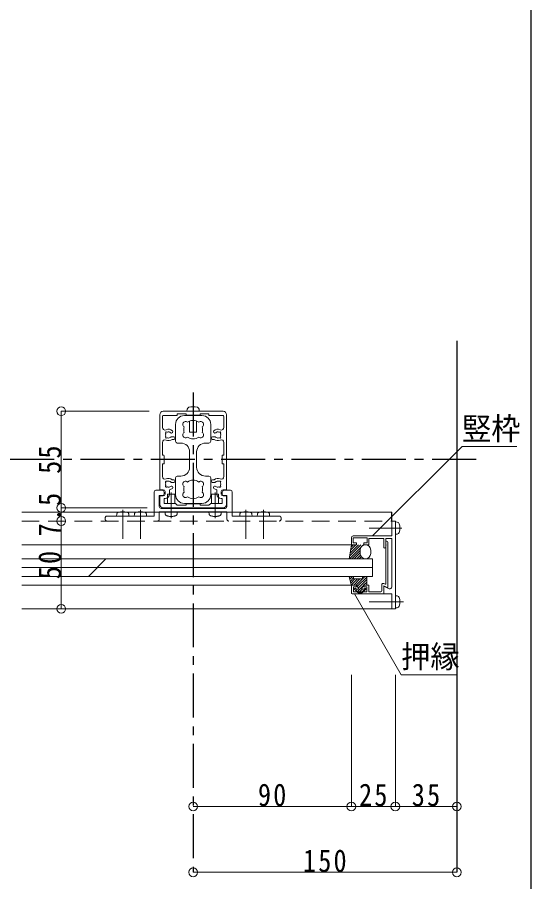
# Model space of a CAD drawing. Units: millimetres at full size, sheet at 1:5. Extents: x -1050 to 1050, y -742 to 742.
# Drawn here: x 698 to 990, y -492.1 to 0 of the extents above; entities that cross this region are included whole.
import ezdxf
from ezdxf.enums import TextEntityAlignment as Align

# ---------------------------------------------------------------- set-up
doc = ezdxf.new("R2010")
doc.units = ezdxf.units.MM
doc.header["$LTSCALE"] = 5
doc.linetypes.add('CHAIN1', pattern=[8, 5, -1, 1, -1])
doc.linetypes.add('DASHED2', pattern=[3, 2, -1])
for name, color, linetype in [('0-0_通り芯', 7, 'CHAIN1'), ('0-1_躯体', 134, 'Continuous'), ('1-5_図枠1_1', 7, 'Continuous')]:
    doc.layers.add(name, color=color, linetype=linetype)
for name, color, linetype, lineweight in [('0-3_寸法', 54, 'Continuous', 20), ('0-4_手摺部材', 92, 'Continuous', 20), ('0-7_ガラス', 6, 'Continuous', 20), ('0-8_その他', 11, 'Continuous', 20), ('0-9_文字', 3, 'Continuous', 20), ('0-A_支柱', 6, 'Continuous', 20), ('0-B_足元', 4, 'Continuous', 20)]:
    doc.layers.add(name, color=color, linetype=linetype, lineweight=lineweight)
doc.styles.add('ＭＳ ゴシック', font='')
doc.styles.get('ＭＳ ゴシック').set_extended_font_data('MS Gothic')

# ---------------------------------------------------------------- blocks, each defined once
blk = doc.blocks.new('dimension_origin')
at = {"color": 0, "linetype": 'Continuous', "lineweight": -2}
blk.add_circle((0, 0), 1.25, dxfattribs=at)

msp = doc.modelspace()

# ---------------------------------------------------------------- linework, layer by layer
at = {"layer": '0-0_通り芯'}
for p, q in [((798.02, -213.69), (798.02, -486.793)), ((959.011, -251.793), (-177.305, -251.793))]:
    msp.add_line(p, q, dxfattribs=at)
at = {"layer": '0-0_通り芯', "linetype": 'Continuous'}
msp.add_line((911.02, -286.793), (911.02, -281.793), dxfattribs=at)
at = {"layer": '0-1_躯体'}
msp.add_line((948.02, -184.192), (948.02, -486.793), dxfattribs=at)
at = {"layer": '0-3_寸法'}
for p, q in [((773.048, -224.293), (723.02, -224.293)), ((723.02, -224.293), (723.02, -279.293)), ((771.932, -279.293), (723.02, -279.293)), ((723.02, -279.293), (723.02, -286.793)), ((723.02, -286.793), (723.02, -336.793)), ((888.02, -374.293), (888.02, -449.293)), ((913.02, -374.293), (913.02, -449.293)), ((798.02, -449.293), (888.02, -449.293)), ((888.02, -449.293), (913.02, -449.293)), ((913.02, -449.293), (948.02, -449.293)), ((798.02, -486.793), (948.02, -486.793))]:
    msp.add_line(p, q, dxfattribs=at)
at = {"layer": '0-4_手摺部材'}
for p, q in [((775.77, -281.793), (775.77, -270.293)), ((776.77, -269.293), (780.47, -269.293)), ((781.47, -270.293), (781.47, -271.293)), ((814.57, -270.293), (814.57, -271.293)), ((819.27, -269.293), (815.57, -269.293)), ((820.27, -281.793), (820.27, -270.293)), ((780.47, -272.293), (778.77, -272.293)), ((778.77, -272.293), (778.77, -278.593)), ((783.52, -271.593), (787.52, -271.593)), ((783.52, -276.793), (783.52, -271.593)), ((787.52, -271.593), (787.52, -276.793)), ((808.52, -271.593), (812.52, -271.593)), ((808.52, -276.793), (808.52, -271.593)), ((812.52, -271.593), (812.52, -276.793)), ((815.57, -272.293), (817.27, -272.293)), ((817.27, -272.293), (817.27, -278.593)), ((779.77, -279.593), (816.27, -279.593)), ((911.02, -281.793), (700.52, -281.793)), ((778.77, -281.593), (817.27, -281.593)), ((778.77, -281.793), (778.77, -281.593)), ((782.038, -281.793), (782.02, -281.593)), ((789.02, -281.593), (782.02, -281.593)), ((789.003, -281.793), (789.02, -281.593)), ((807.038, -281.793), (807.02, -281.593)), ((814.02, -281.593), (807.02, -281.593)), ((814.003, -281.793), (814.02, -281.593)), ((817.27, -281.593), (817.27, -281.793)), ((914.139, -287.391), (913.02, -287.293)), ((913.02, -287.293), (913.02, -294.293)), ((914.139, -294.195), (913.02, -294.293)), ((888.02, -296.293), (888.02, -300.293)), ((911.02, -295.293), (889.02, -295.293)), ((906.52, -296.793), (906.52, -301.793)), ((907.52, -296.793), (911.02, -296.793)), ((907.52, -296.793), (907.52, -301.793)), ((907.52, -298.893), (907.52, -299.993)), ((907.82, -300.293), (907.52, -299.993)), ((908.72, -298.893), (908.72, -324.476)), ((911.02, -296.793), (911.02, -324.425)), ((888.02, -300.293), (700.52, -300.293)), ((907.82, -300.293), (907.52, -300.593)), ((907.52, -300.593), (907.52, -322.576)), ((888.02, -323.296), (700.52, -323.296)), ((888.02, -323.593), (888.02, -327.793)), ((890.52, -323.293), (888.32, -323.293)), ((890.72, -324.293), (889.22, -324.293)), ((889.22, -327.093), (889.22, -324.293)), ((891.02, -323.793), (891.02, -323.993)), ((895.02, -323.993), (895.02, -323.793)), ((896.82, -324.293), (895.32, -324.293)), ((897.72, -323.293), (895.52, -323.293)), ((896.82, -324.293), (896.82, -327.093)), ((898.02, -323.593), (898.02, -327.093)), ((905.32, -326.593), (905.32, -323.112)), ((906.464, -322.39), (907.234, -322.756)), ((908.434, -324.657), (906.52, -323.745)), ((906.52, -327.993), (906.52, -323.745)), ((906.22, -328.293), (888.52, -328.293)), ((896.82, -327.093), (889.22, -327.093)), ((904.82, -327.093), (898.02, -327.093)), ((911.02, -328.293), (911.02, -336.793)), ((914.139, -329.391), (913.02, -329.293)), ((913.02, -329.293), (913.02, -336.293)), ((700.52, -336.793), (911.061, -336.793)), ((914.139, -336.195), (913.02, -336.293))]:
    msp.add_line(p, q, dxfattribs=at)
at = {"layer": '0-4_手摺部材', "linetype": 'CHAIN1'}
for p, q in [((785.52, -270.593), (785.52, -285.193)), ((810.52, -270.593), (810.52, -285.193)), ((758.02, -280.393), (758.02, -296.993)), ((768.02, -280.393), (768.02, -296.993)), ((828.02, -280.393), (828.02, -296.993)), ((838.02, -280.393), (838.02, -296.993)), ((916.62, -290.793), (898.061, -290.793)), ((917.661, -332.793), (898.061, -332.793))]:
    msp.add_line(p, q, dxfattribs=at)
at = {"layer": '0-4_手摺部材', "linetype": 'DASHED2'}
for p, q in [((748.02, -285.793), (748.02, -284.993)), ((749.02, -283.993), (757.72, -283.993)), ((754.618, -282.874), (754.52, -283.993)), ((758.02, -284.293), (757.72, -283.993)), ((758.02, -284.293), (758.32, -283.993)), ((758.32, -283.993), (767.72, -283.993)), ((761.422, -282.874), (761.52, -283.993)), ((764.618, -282.874), (764.52, -283.993)), ((768.02, -284.293), (767.72, -283.993)), ((768.02, -284.293), (768.32, -283.993)), ((768.32, -283.993), (775.77, -283.993)), ((771.422, -282.874), (771.52, -283.993)), ((775.77, -283.993), (775.77, -281.793)), ((778.77, -285.793), (778.77, -281.793)), ((782.118, -282.712), (782.038, -281.793)), ((788.922, -282.712), (789.003, -281.793)), ((807.118, -282.712), (807.038, -281.793)), ((813.922, -282.712), (814.003, -281.793)), ((817.27, -281.793), (817.27, -285.793)), ((820.27, -283.993), (820.27, -281.793)), ((827.72, -283.993), (820.27, -283.993)), ((824.618, -282.874), (824.52, -283.993)), ((828.02, -284.293), (827.72, -283.993)), ((828.02, -284.293), (828.32, -283.993)), ((837.72, -283.993), (828.32, -283.993)), ((831.422, -282.874), (831.52, -283.993)), ((834.618, -282.874), (834.52, -283.993)), ((838.02, -284.293), (837.72, -283.993)), ((838.02, -284.293), (838.32, -283.993)), ((847.02, -283.993), (838.32, -283.993)), ((841.422, -282.874), (841.52, -283.993)), ((848.02, -285.793), (848.02, -284.993)), ((700.52, -286.793), (911.02, -286.793))]:
    msp.add_line(p, q, dxfattribs=at)
at = {"layer": '0-4_手摺部材'}
for points in [[(911.02, -336.793), (913.02, -336.793), (913.02, -286.793), (911.02, -286.793), (911.02, -295.293)], [(888.02, -300.293), (891.02, -300.293), (891.02, -299.293), (889.02, -299.293), (889.02, -296.293), (897.02, -296.293), (897.02, -299.293), (895.02, -299.293), (895.02, -300.293), (898.02, -300.293), (898.02, -296.793), (906.52, -296.793)], [(911.02, -328.293), (906.52, -328.293), (906.52, -323.793), (909.573, -325.319)]]:
    msp.add_lwpolyline(points, dxfattribs=at)
for centre, radius, start, end in [((776.77, -270.293), 1, 90, 180), ((780.47, -270.293), 1, 0, 90), ((815.57, -270.293), 1, 90, 180), ((819.27, -270.293), 1, 0, 90), ((780.47, -271.293), 1, 270, 360), ((815.57, -271.293), 1, 180, 270), ((779.77, -278.593), 1, 180, 270), ((816.27, -278.593), 1, 270, 360), ((755.913, -282.987), 1.3, 105.88085, 113.31036), ((758.02, -290.393), 9, 74.11915, 105.88085), ((760.127, -282.987), 1.3, 66.68964, 74.11915), ((765.913, -282.987), 1.3, 105.88085, 113.31036), ((768.02, -290.393), 9, 74.11915, 105.88085), ((770.127, -282.987), 1.3, 66.68964, 74.11915), ((825.913, -282.987), 1.3, 105.88085, 113.31036), ((828.02, -290.393), 9, 74.11915, 105.88085), ((830.127, -282.987), 1.3, 66.68964, 74.11915), ((835.913, -282.987), 1.3, 105.88085, 113.31036), ((838.02, -290.393), 9, 74.11915, 105.88085), ((840.127, -282.987), 1.3, 66.68964, 74.11915), ((914.026, -288.686), 1.3, 15.88085, 85), ((906.62, -290.793), 9, 344.11915, 15.88085), ((914.026, -292.9), 1.3, 275, 344.11915), ((889.02, -296.293), 1, 90, 180), ((908.12, -298.893), 0.6, 0, 180), ((907.02, -301.793), 0.5, 180, 360), ((888.32, -323.593), 0.3, 90, 180), ((890.52, -323.793), 0.5, 0, 90), ((890.72, -323.993), 0.3, 270, 360), ((895.52, -323.793), 0.5, 90, 180), ((895.32, -323.993), 0.3, 180, 270), ((897.72, -323.593), 0.3, 0, 90), ((906.12, -323.112), 0.8, 64.54, 180), ((907.32, -322.576), 0.2, 244.54, 360), ((908.52, -324.476), 0.2, 244.54, 360), ((910.02, -324.425), 1, 243.43495, 360), ((888.52, -327.793), 0.5, 180, 270), ((904.82, -326.593), 0.5, 270, 360), ((906.22, -327.993), 0.3, 270, 360), ((914.026, -330.686), 1.3, 15.88085, 85), ((906.62, -332.793), 9, 344.11915, 15.88085), ((914.026, -334.9), 1.3, 275, 344.11915)]:
    msp.add_arc(centre, radius, start, end, dxfattribs=at)
at = {"layer": '0-4_手摺部材', "linetype": 'DASHED2'}
for centre, radius, start, end in [((749.02, -284.993), 1, 90, 180), ((755.913, -282.987), 1.3, 113.31036, 175), ((760.127, -282.987), 1.3, 5, 66.68964), ((765.913, -282.987), 1.3, 113.31036, 175), ((770.127, -282.987), 1.3, 5, 66.68964), ((783.413, -282.599), 1.3, 185, 254.11915), ((785.52, -275.193), 9, 254.11915, 285.88085), ((787.627, -282.599), 1.3, 285.88085, 355), ((808.413, -282.599), 1.3, 185, 254.11915), ((810.52, -275.193), 9, 254.11915, 285.88085), ((812.627, -282.599), 1.3, 285.88085, 355), ((825.913, -282.987), 1.3, 113.31036, 175), ((830.127, -282.987), 1.3, 5, 66.68964), ((835.913, -282.987), 1.3, 113.31036, 175), ((840.127, -282.987), 1.3, 5, 66.68964), ((847.02, -284.993), 1, 0, 90), ((749.02, -285.793), 1, 180, 270), ((777.77, -285.793), 1, 270, 360), ((818.27, -285.793), 1, 180, 270), ((847.02, -285.793), 1, 270, 360)]:
    msp.add_arc(centre, radius, start, end, dxfattribs=at)
at = {"layer": '0-7_ガラス'}
for p, q in [((900.02, -308.296), (700.52, -308.296)), ((738.436, -318.296), (748.436, -308.296)), ((900.02, -318.296), (900.02, -308.296)), ((700.52, -313.296), (900.02, -313.296)), ((700.52, -318.296), (900.02, -318.296))]:
    msp.add_line(p, q, dxfattribs=at)
at = {"layer": '0-8_その他'}
for p, q in [((888.02, -300.293), (886.812, -308.293)), ((886.856, -308.293), (893.532, -301.617)), ((887.056, -306.679), (893.441, -300.293)), ((887.307, -305.013), (892.027, -300.293)), ((887.559, -303.347), (890.613, -300.293)), ((887.81, -301.682), (889.199, -300.293)), ((888.27, -308.293), (893.02, -303.543)), ((889.684, -308.293), (893.02, -304.957)), ((893.02, -305.293), (893.02, -303.293)), ((894.344, -300.805), (894.856, -300.293)), ((899.02, -305.293), (899.02, -303.293)), ((891.098, -308.293), (893.168, -306.223)), ((892.513, -308.293), (893.66, -307.145)), ((887.992, -323.182), (886.817, -318.482)), ((886.868, -318.687), (887.259, -318.296)), ((886.962, -318.296), (889.12, -318.296)), ((887.151, -319.818), (888.673, -318.296)), ((887.433, -320.949), (889.27, -319.113)), ((887.716, -322.081), (890.001, -319.796)), ((888.001, -323.21), (891.416, -319.796)), ((889.27, -319.646), (889.27, -318.446)), ((889.33, -323.296), (892.83, -319.796)), ((889.42, -319.796), (894.12, -319.796)), ((890.744, -323.296), (895.744, -318.296)), ((891.481, -323.973), (896.77, -318.684)), ((894.27, -319.646), (894.27, -318.446)), ((894.42, -318.296), (896.62, -318.296)), ((896.77, -323.146), (896.77, -318.446)), ((888.137, -323.296), (891.029, -323.296)), ((891.243, -327.04), (894.843, -323.439)), ((891.939, -324.929), (896.77, -320.098)), ((894.984, -323.298), (896.77, -321.512)), ((895.011, -323.296), (896.62, -323.296)), ((896.401, -323.296), (896.77, -322.927)), ((889.838, -325.616), (890.34, -325.114)), ((889.942, -325.783), (891.672, -327.455)), ((891.471, -325.567), (890.369, -325.124)), ((890.523, -326.345), (891.35, -325.518)), ((892.02, -327.596), (894.02, -327.596)), ((892.101, -327.596), (894.18, -325.516)), ((893.515, -327.596), (895.981, -325.13)), ((896.098, -325.783), (894.367, -327.455)), ((894.569, -325.567), (895.671, -325.124))]:
    msp.add_line(p, q, dxfattribs=at)
for centre, radius, start, end in [((896.02, -303.293), 3, 90, 180), ((896.02, -303.293), 3, 0, 90), ((896.02, -305.293), 3, 180, 270), ((896.02, -305.293), 3, 270, 360), ((886.962, -318.446), 0.15, 90, 194.03624), ((889.12, -318.446), 0.15, 0, 90), ((889.42, -319.646), 0.15, 180, 270), ((894.12, -319.646), 0.15, 270, 360), ((894.42, -318.446), 0.15, 90, 180), ((896.62, -318.446), 0.15, 0, 90), ((888.137, -323.146), 0.15, 194.03624, 270), ((891.029, -323.446), 0.15, 29.09547, 90), ((873.684, -333.098), 20, 23.77732, 29.09547), ((912.356, -333.098), 20, 150.90453, 156.22268), ((895.011, -323.446), 0.15, 90, 150.90453), ((896.62, -323.146), 0.15, 270, 360), ((890.22, -325.496), 0.4, 68.12576, 225.9867), ((891.62, -325.196), 0.4, 248.12576, 23.77732), ((892.02, -327.096), 0.5, 225.9867, 270), ((894.42, -325.196), 0.4, 156.22268, 291.87424), ((894.02, -327.096), 0.5, 270, 314.0133), ((895.82, -325.496), 0.4, 314.0133, 111.87424)]:
    msp.add_arc(centre, radius, start, end, dxfattribs=at)
at = {"layer": '0-9_文字'}
for points in [[(900.019, -295.293), (950.934, -244.378), (982.184, -244.378)], [(889.761, -328.293), (916.319, -374.293), (947.569, -374.293)]]:
    msp.add_lwpolyline(points, dxfattribs=at)
at = {"layer": '0-A_支柱'}
for p, q in [((779.02, -226.293), (779.02, -268.693)), ((815.02, -224.293), (781.02, -224.293)), ((794.02, -225.793), (794.02, -226.243)), ((794.618, -223.174), (794.52, -224.293)), ((801.422, -223.174), (801.52, -224.293)), ((802.02, -225.793), (802.02, -226.243)), ((802.02, -225.793), (807.02, -225.793)), ((807.02, -226.493), (807.02, -225.793)), ((817.02, -268.693), (817.02, -226.293)), ((780.52, -233.485), (780.52, -227.293)), ((788.72, -226.793), (781.02, -226.793)), ((794.32, -226.543), (801.72, -226.543)), ((796.02, -226.543), (796.02, -226.793)), ((800.02, -226.793), (800.02, -226.543)), ((807.32, -226.793), (815.02, -226.793)), ((815.52, -233.485), (815.52, -227.293)), ((785.697, -238.793), (787.02, -238.793)), ((786.097, -240.293), (787.02, -240.293)), ((810.343, -238.793), (809.02, -238.793)), ((809.943, -240.293), (809.02, -240.293)), ((780.52, -249.293), (780.52, -242.101)), ((815.52, -249.293), (815.52, -242.101)), ((780.52, -249.293), (781.22, -249.293)), ((781.52, -249.593), (781.52, -253.993)), ((814.52, -249.593), (814.52, -253.993)), ((815.52, -249.293), (814.82, -249.293)), ((780.52, -254.293), (781.22, -254.293)), ((780.52, -261.485), (780.52, -254.293)), ((815.52, -254.293), (814.82, -254.293)), ((815.52, -261.485), (815.52, -254.293)), ((785.697, -264.793), (787.02, -264.793)), ((786.097, -263.293), (787.02, -263.293)), ((809.943, -263.293), (809.02, -263.293)), ((810.343, -264.793), (809.02, -264.793)), ((781.02, -268.993), (779.32, -268.993)), ((782.02, -271.493), (782.02, -269.993)), ((784.52, -271.493), (784.52, -269.004)), ((811.52, -271.493), (811.52, -269.004)), ((814.02, -271.493), (814.02, -269.993)), ((815.02, -268.993), (816.72, -268.993)), ((779.02, -272.793), (779.02, -277.293)), ((779.32, -272.493), (781.02, -272.493)), ((781.52, -273.993), (782.02, -273.993)), ((781.52, -276.793), (781.52, -273.993)), ((814.52, -273.993), (814.02, -273.993)), ((814.52, -276.793), (814.52, -273.993)), ((816.72, -272.493), (815.02, -272.493)), ((817.02, -277.293), (817.02, -272.793)), ((781.02, -279.293), (815.02, -279.293)), ((781.52, -276.793), (788.02, -276.793)), ((789.02, -277.793), (788.02, -276.793)), ((789.02, -277.793), (794.02, -277.793)), ((794.02, -277.793), (794.02, -277.343)), ((794.32, -277.043), (801.72, -277.043)), ((802.02, -277.793), (802.02, -277.343)), ((802.02, -277.793), (807.02, -277.793)), ((807.02, -277.793), (808.02, -276.793)), ((814.52, -276.793), (808.02, -276.793))]:
    msp.add_line(p, q, dxfattribs=at)
for points in [[(789.02, -226.493), (789.02, -225.793), (794.02, -225.793)], [(796.02, -229.885), (796.02, -236.293), (800.02, -236.293), (800.02, -229.885)]]:
    msp.add_lwpolyline(points, dxfattribs=at)
for centre, radius, start, end in [((781.02, -226.293), 2, 90, 180), ((794.32, -226.243), 0.3, 180, 270), ((795.913, -223.287), 1.3, 105.88085, 175), ((798.02, -230.693), 9, 74.11915, 105.88085), ((800.127, -223.287), 1.3, 5, 74.11915), ((801.72, -226.243), 0.3, 270, 360), ((815.02, -226.293), 2, 0, 90), ((781.02, -227.293), 0.5, 90, 180), ((788.72, -226.493), 0.3, 270, 360), ((807.32, -226.493), 0.3, 180, 270), ((815.02, -227.293), 0.5, 0, 90), ((782.02, -233.485), 1.5, 180, 294.90106), ((782.783, -236.555), 0.5, 55.28656, 214.71344), ((784.02, -237.793), 3.25, 47.4576, 114.90106), ((783.238, -235.898), 0.3, 235.28656, 292.4201), ((784.02, -237.793), 1.75, 47.4576, 112.4201), ((785.71, -235.951), 0.75, 227.4576, 47.4576), ((810.33, -235.951), 0.75, 132.5424, 312.5424), ((812.02, -237.793), 3.25, 65.09894, 132.5424), ((812.02, -237.793), 1.75, 67.5799, 132.5424), ((812.802, -235.898), 0.3, 247.5799, 304.71344), ((813.257, -236.555), 0.5, 325.28656, 124.71344), ((814.02, -233.485), 1.5, 245.09894, 360), ((782.02, -242.101), 1.5, 65.09894, 180), ((784.02, -237.793), 1.75, 157.5799, 202.4201), ((782.783, -239.03), 0.5, 145.28656, 304.71344), ((782.125, -237.011), 0.3, 337.5799, 34.71344), ((782.125, -238.575), 0.3, 325.28656, 22.4201), ((784.02, -237.793), 3.25, 245.09894, 309.71514), ((783.238, -239.688), 0.3, 67.5799, 124.71344), ((784.02, -237.793), 1.75, 247.5799, 318.18969), ((785.697, -239.293), 0.5, 90, 138.18969), ((787.02, -239.543), 0.75, 270, 90), ((809.02, -239.543), 0.75, 90, 270), ((812.02, -237.793), 3.25, 230.28486, 294.90106), ((810.343, -239.293), 0.5, 41.81031, 90), ((812.02, -237.793), 1.75, 221.81031, 292.4201), ((812.802, -239.688), 0.3, 55.28656, 112.4201), ((813.257, -239.03), 0.5, 235.28656, 34.71344), ((814.02, -242.101), 1.5, 0, 114.90106), ((813.915, -237.011), 0.3, 145.28656, 202.4201), ((813.915, -238.575), 0.3, 157.5799, 214.71344), ((812.02, -237.793), 1.75, 337.5799, 22.4201), ((781.22, -249.593), 0.3, 0, 90), ((814.82, -249.593), 0.3, 90, 180), ((781.22, -253.993), 0.3, 270, 360), ((814.82, -253.993), 0.3, 180, 270), ((782.02, -261.485), 1.5, 180, 294.90106), ((784.02, -265.793), 1.75, 157.5799, 202.4201), ((782.783, -264.555), 0.5, 55.28656, 214.71344), ((782.125, -265.011), 0.3, 337.5799, 34.71344), ((784.02, -265.793), 3.25, 50.28486, 114.90106), ((783.238, -263.898), 0.3, 235.28656, 292.4201), ((784.02, -265.793), 1.75, 41.81031, 112.4201), ((785.697, -264.293), 0.5, 221.81031, 270), ((787.02, -264.043), 0.75, 270, 90), ((809.02, -264.043), 0.75, 90, 270), ((812.02, -265.793), 3.25, 65.09894, 129.71514), ((810.343, -264.293), 0.5, 270, 318.18969), ((812.02, -265.793), 1.75, 67.5799, 138.18969), ((812.802, -263.898), 0.3, 247.5799, 304.71344), ((813.257, -264.555), 0.5, 325.28656, 124.71344), ((814.02, -261.485), 1.5, 245.09894, 360), ((813.915, -265.011), 0.3, 145.28656, 202.4201), ((812.02, -265.793), 1.75, 337.5799, 22.4201), ((779.32, -268.693), 0.3, 180, 270), ((781.02, -269.993), 1, 0, 90), ((782.783, -267.03), 0.5, 145.28656, 304.71344), ((782.125, -266.575), 0.3, 325.28656, 22.4201), ((783.238, -267.688), 0.3, 67.5799, 124.71344), ((784.02, -265.793), 1.75, 247.5799, 312.5424), ((784.02, -265.793), 3.25, 278.84988, 312.5424), ((785.71, -267.635), 0.75, 312.5424, 132.5424), ((810.33, -267.635), 0.75, 47.4576, 227.4576), ((812.02, -265.793), 3.25, 227.4576, 261.15012), ((812.02, -265.793), 1.75, 227.4576, 292.4201), ((812.802, -267.688), 0.3, 55.28656, 112.4201), ((813.257, -267.03), 0.5, 235.28656, 34.71344), ((813.915, -266.575), 0.3, 157.5799, 214.71344), ((815.02, -269.993), 1, 90, 180), ((816.72, -268.693), 0.3, 270, 360), ((779.32, -272.793), 0.3, 90, 180), ((781.02, -271.493), 1, 270, 360), ((782.02, -271.493), 2.5, 270, 360), ((814.02, -271.493), 2.5, 180, 270), ((815.02, -271.493), 1, 180, 270), ((816.72, -272.793), 0.3, 0, 90), ((781.02, -277.293), 2, 180, 270), ((794.32, -277.343), 0.3, 90, 180), ((801.72, -277.343), 0.3, 0, 90), ((815.02, -277.293), 2, 270, 360)]:
    msp.add_arc(centre, radius, start, end, dxfattribs=at)
at = {"layer": '0-B_足元'}
for p, q in [((793.02, -226.793), (803.02, -226.793)), ((788.02, -241.393), (788.02, -231.793)), ((808.02, -241.393), (808.02, -231.793)), ((791.02, -242.393), (789.02, -242.393)), ((805.02, -242.393), (807.02, -242.393)), ((796.02, -247.393), (796.02, -256.193)), ((800.02, -247.393), (800.02, -256.193)), ((788.02, -262.193), (788.02, -271.793)), ((791.02, -261.193), (789.02, -261.193)), ((805.02, -261.193), (807.02, -261.193)), ((808.02, -262.193), (808.02, -271.793)), ((793.02, -276.793), (803.02, -276.793))]:
    msp.add_line(p, q, dxfattribs=at)
for centre, radius, start, end in [((793.02, -231.793), 5, 90, 180), ((793.679, -231.753), 1.6, 46.3184, 243.6816), ((798.02, -234.793), 5.3, 52.3632, 127.6368), ((802.362, -231.753), 1.6, 296.3184, 133.6816), ((803.02, -231.793), 5, 0, 90), ((798.02, -234.793), 5.3, 162.3632, 197.6368), ((798.02, -234.793), 5.3, 342.3632, 17.6368), ((793.679, -237.833), 1.6, 116.3184, 313.6816), ((798.02, -234.793), 5.3, 232.36321, 307.63679), ((802.362, -237.833), 1.6, 226.3184, 63.6816), ((789.02, -241.393), 1, 180, 270), ((791.02, -247.393), 5, 0, 90), ((805.02, -247.393), 5, 90, 180), ((807.02, -241.393), 1, 270, 360), ((791.02, -256.193), 5, 270, 360), ((805.02, -256.193), 5, 180, 270), ((789.02, -262.193), 1, 90, 180), ((793.679, -265.753), 1.6, 46.3184, 243.6816), ((798.02, -268.793), 5.3, 52.36321, 127.63679), ((802.362, -265.753), 1.6, 296.3184, 133.6816), ((807.02, -262.193), 1, 0, 90), ((793.679, -271.833), 1.6, 116.3184, 313.6816), ((798.02, -268.793), 5.3, 162.3632, 197.6368), ((802.362, -271.833), 1.6, 226.3184, 63.6816), ((798.02, -268.793), 5.3, 342.3632, 17.6368), ((793.02, -271.793), 5, 180, 270), ((798.02, -268.793), 5.3, 232.3632, 307.6368), ((803.02, -271.793), 5, 270, 360)]:
    msp.add_arc(centre, radius, start, end, dxfattribs=at)
at = {"layer": '1-5_図枠1_1'}
msp.add_line((990, 682.5), (990, -707.5), dxfattribs=at)

# ---------------------------------------------------------------- block references
at = {"layer": '0-3_寸法', "xscale": 2, "yscale": 2}
for p, rotation in [((723.02, -224.293), 90), ((723.02, -279.293), 270), ((723.02, -279.293), 90), ((723.02, -286.793), 270), ((723.02, -286.793), 90), ((723.02, -336.793), 270), ((798.02, -449.293), 180), ((888.02, -449.293), 180), ((913.02, -449.293), 180), ((798.02, -486.793), 180)]:
    msp.add_blockref('dimension_origin', p, dxfattribs=dict(at, rotation=rotation))
for p in [(888.02, -449.293), (913.02, -449.293), (948.02, -449.293), (948.02, -486.793)]:
    msp.add_blockref('dimension_origin', p, dxfattribs=at)

# ---------------------------------------------------------------- texts
at = {"layer": '0-3_寸法', "char_height": 12.83, "attachment_point": 7, "rotation": 90, "style": 'ＭＳ ゴシック'}
for s, insert in [('\\T1.17;\\W0.85;55', (723.02, -259.918)), ('\\T1.17;\\W0.85;7.5', (723.02, -295.543)), ('\\T1.17;\\W0.85;50', (723.02, -319.918))]:
    msp.add_mtext(s, dxfattribs=dict(at, insert=insert))
at = {"layer": '0-3_寸法', "char_height": 12.83, "attachment_point": 7, "style": 'ＭＳ ゴシック'}
for s, insert in [('\\T1.17;\\W0.85;90', (834.895, -449.293)), ('\\T1.17;\\W0.85;25', (892.395, -449.293)), ('\\T1.17;\\W0.85;35', (922.395, -449.293)), ('\\T1.17;\\W0.85;150', (860.52, -486.793))]:
    msp.add_mtext(s, dxfattribs=dict(at, insert=insert))
at = {"layer": '0-9_文字', "style": 'ＭＳ ゴシック', "width": 0.95}
for s, p in [('竪枠', (950.934, -244.378)), ('押縁', (916.319, -374.293))]:
    msp.add_text(s, height=12.83, dxfattribs=at).set_placement(p, align=Align.BOTTOM_LEFT)

doc.saveas('drawing.dxf')
